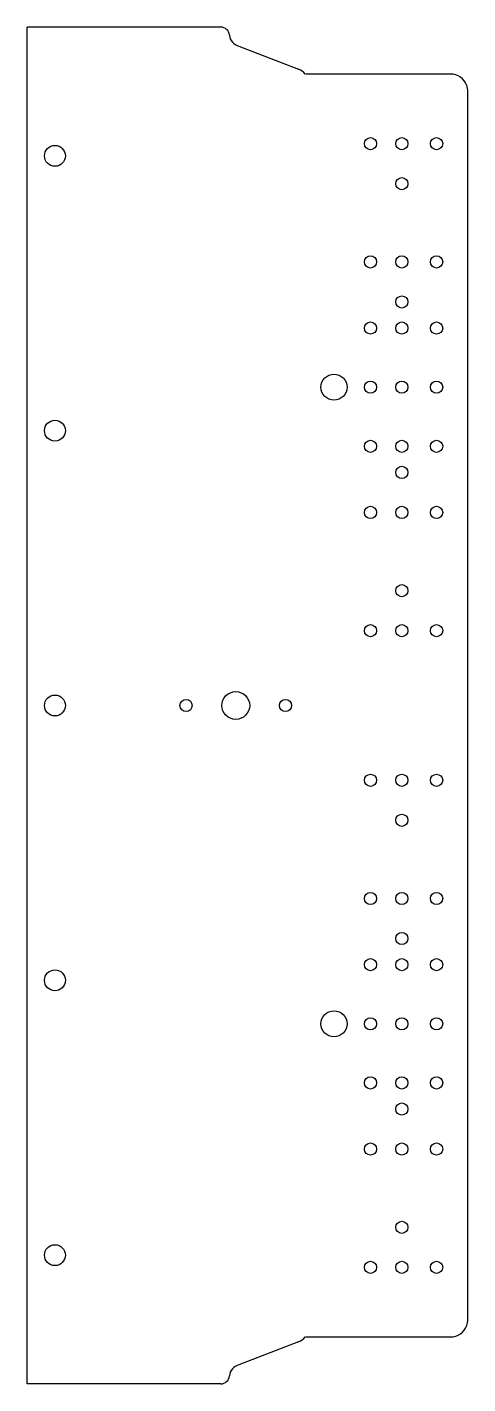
# Model space of a CAD drawing. Header units: millimetres. Extents: x 76 to 203, y -63 to 327.
import ezdxf

# ---------------------------------------------------------------- set-up
doc = ezdxf.new("R2010")
doc.units = ezdxf.units.MM
doc.layers.add('DV3_0', color=7, linetype='Continuous')

msp = doc.modelspace()

# ---------------------------------------------------------------- linework, layer by layer
at = {"layer": 'DV3_0', "color": 7, "linetype": 'Continuous'}
for p, q in [((94.23, 326.87), (76.23, 326.87)), ((76.23, -63.13), (76.23, 326.87)), ((131.9, 326.87), (94.23, 326.87)), ((94.23, 326.87), (94.23, 326.87)), ((137.12, 321.44), (154.24, 314.79)), ((197.97, 313.38), (156.24, 313.38)), ((202.97, -44.65), (202.97, 308.38)), ((156.24, -49.65), (197.97, -49.65)), ((154.24, -51.06), (137.12, -57.71)), ((94.23, -63.13), (76.23, -63.13)), ((131.9, -63.13), (94.23, -63.13)), ((94.23, -63.13), (94.23, -63.13))]:
    msp.add_line(p, q, dxfattribs=at)
for centre, radius in [((84.23, 289.87), 3), ((174.98, 293.37), 1.75), ((183.97, 293.37), 1.75), ((193.97, 293.37), 1.75), ((183.97, 281.87), 1.75), ((174.98, 259.37), 1.75), ((183.97, 259.37), 1.75), ((193.97, 259.37), 1.75), ((183.97, 247.87), 1.75), ((174.98, 240.37), 1.75), ((183.97, 240.37), 1.75), ((193.97, 240.37), 1.75), ((164.47, 223.37), 3.75), ((174.98, 223.37), 1.75), ((183.97, 223.37), 1.75), ((193.97, 223.37), 1.75), ((84.23, 210.87), 3), ((174.98, 206.37), 1.75), ((183.97, 206.37), 1.75), ((193.97, 206.37), 1.75), ((183.97, 198.87), 1.75), ((174.98, 187.37), 1.75), ((183.97, 187.37), 1.75), ((193.97, 187.37), 1.75), ((183.97, 164.87), 1.75), ((174.98, 153.37), 1.75), ((183.97, 153.37), 1.75), ((193.97, 153.37), 1.75), ((84.23, 131.87), 3), ((121.93, 131.87), 1.75), ((136.23, 131.87), 4), ((150.53, 131.87), 1.75), ((174.98, 110.37), 1.75), ((183.97, 110.37), 1.75), ((193.97, 110.37), 1.75), ((183.97, 98.87), 1.75), ((174.98, 76.37), 1.75), ((183.97, 76.37), 1.75), ((193.97, 76.37), 1.75), ((183.97, 64.87), 1.75), ((174.98, 57.37), 1.75), ((183.97, 57.37), 1.75), ((193.97, 57.37), 1.75), ((84.23, 52.87), 3), ((164.47, 40.37), 3.75), ((174.98, 40.37), 1.75), ((183.97, 40.37), 1.75), ((193.97, 40.37), 1.75), ((174.98, 23.37), 1.75), ((183.97, 23.37), 1.75), ((193.97, 23.37), 1.75), ((183.97, 15.87), 1.75), ((174.98, 4.37), 1.75), ((183.97, 4.37), 1.75), ((193.97, 4.37), 1.75), ((183.97, -18.13), 1.75), ((84.23, -26.13), 3), ((174.98, -29.63), 1.75), ((183.97, -29.63), 1.75), ((193.97, -29.63), 1.75)]:
    msp.add_circle(centre, radius, dxfattribs=at)
for centre, radius, start, end in [((131.9, 324.37), 2.5, 4.6947, 90), ((137.88, 324.86), 3.5, 184.6947, 257.5209), ((152.43, 310.13), 5, 40.5711, 68.7836), ((197.97, 308.38), 5, 20.492, 90), ((197.97, 308.38), 5, 0, 20.492), ((197.97, -44.65), 5, 270, 339.508), ((197.97, -44.65), 5, 339.508, 360), ((152.43, -46.4), 5, 291.2164, 319.4289), ((137.88, -61.12), 3.5, 102.4791, 175.3053), ((131.9, -60.63), 2.5, 270, 355.3053)]:
    msp.add_arc(centre, radius, start, end, dxfattribs=at)

doc.saveas('drawing.dxf')
